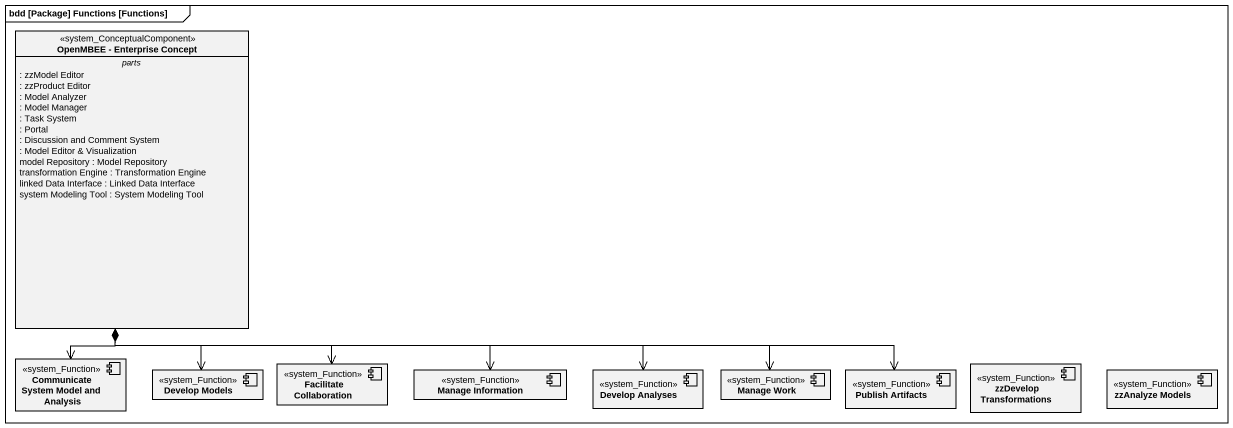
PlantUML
@startuml
mainframe bdd [Package] Functions [Functions]
allowmixing
hide circle
hide empty members
class "OpenMBEE - Enterprise Concept" as OpenMBEE_Enterprise_Concept <<system_ConceptualComponent>> {
  -- parts --
  : zzModel Editor
  : zzProduct Editor
  : Model Analyzer
  : Model Manager
  : Task System
  : Portal
  : Discussion and Comment System
  : Model Editor & Visualization
  model Repository : Model Repository
  transformation Engine : Transformation Engine
  linked Data Interface : Linked Data Interface
  system Modeling Tool : System Modeling Tool
}
component "Communicate System Model and Analysis" as Communicate_System_Model <<system_Function>>
component "Develop Models" as Develop_Models <<system_Function>>
component "Facilitate Collaboration" as Facilitate_Collaboration <<system_Function>>
component "Manage Information" as Manage_Information <<system_Function>>
component "Develop Analyses" as Develop_Analyses <<system_Function>>
component "Manage Work" as Manage_Work <<system_Function>>
component "Publish Artifacts" as Publish_Artifacts <<system_Function>>
component "zzDevelop Transformations" as zzDevelop_Transformations <<system_Function>>
component "zzAnalyze Models" as zzAnalyze_Models <<system_Function>>
Communicate_System_Model <-up-* OpenMBEE_Enterprise_Concept
Develop_Models <-up-* OpenMBEE_Enterprise_Concept
Facilitate_Collaboration <-up-* OpenMBEE_Enterprise_Concept
Manage_Information <-left-* OpenMBEE_Enterprise_Concept
Develop_Analyses <-left-* OpenMBEE_Enterprise_Concept
Manage_Work <-left-* OpenMBEE_Enterprise_Concept
Publish_Artifacts <-left-* OpenMBEE_Enterprise_Concept
@enduml
